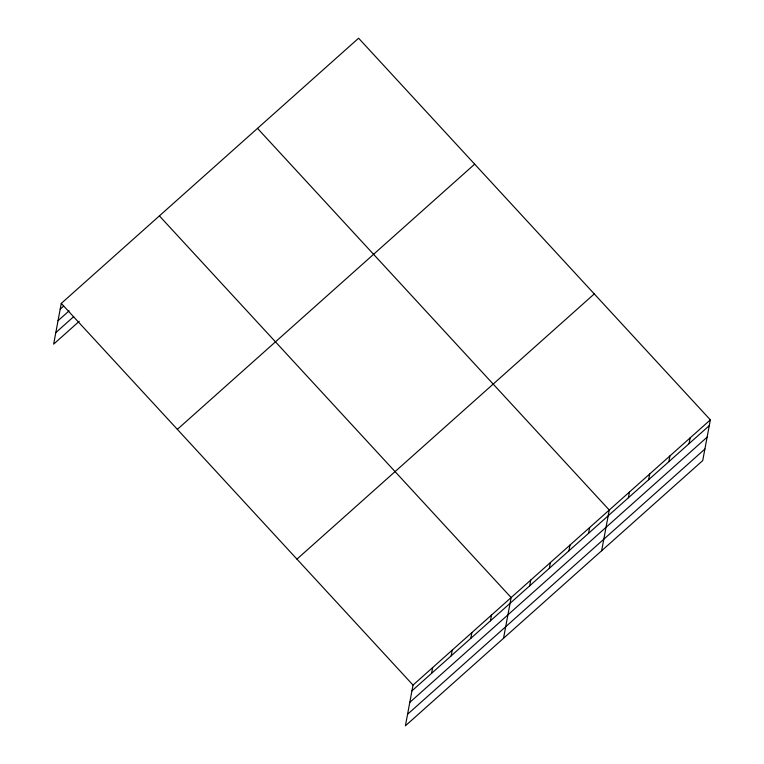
<?xml version="1.0" encoding="UTF-8"?>
<svg xmlns="http://www.w3.org/2000/svg" width="764" height="764" viewBox="0 0 764 764"><rect width="100%" height="100%" fill="white"/><g stroke="black" fill="none" stroke-linecap="round" stroke-linejoin="round"><path stroke-width="1.15" d="M710.348 419.866L413.028 685.079L405.407 725.8L702.727 460.587L710.348 419.866L358.593 38.2L61.273 303.413L53.652 344.134L79.246 321.3M431.574 673.342L432.653 667.574M451.19 655.846L452.269 650.068M470.815 638.341L471.894 632.563M490.44 620.836L491.519 615.068M503.524 638.284L511.145 597.563L159.389 215.897M529.691 585.826L530.77 580.057M549.306 568.321L550.395 562.552M568.932 550.815L570.011 545.047M588.557 533.31L589.636 527.542M601.64 550.758L609.261 510.037L257.506 128.371M628.4 497.775L629.479 492.006M648.617 479.735L649.696 473.966M668.834 461.704L669.913 455.936M689.052 443.674L690.131 437.896M60.184 309.181L63.603 306.144M58.026 320.718L69.123 310.824M55.81 332.598L73.726 316.621M177.353 429.368L474.673 164.145M296.948 559.133L594.268 293.92M411.949 690.847L709.269 425.634M409.791 702.383L707.111 437.17M407.565 714.264L704.885 449.051M61.273 303.413L413.028 685.079"/></g></svg>
